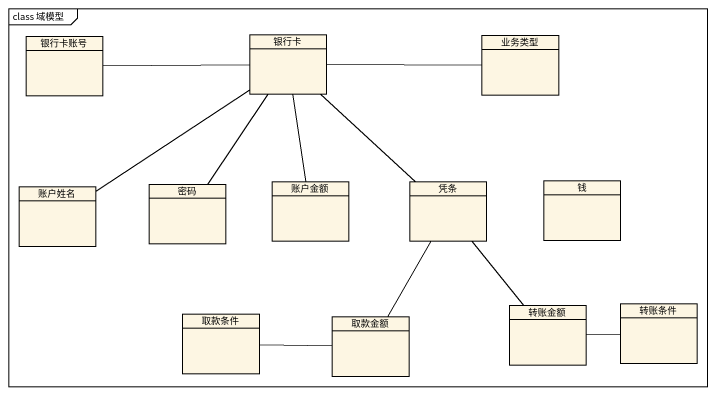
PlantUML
@startuml
mainframe class 域模型
hide circle
hide empty members
class 银行卡账号
class 银行卡
class 业务类型
class 账户姓名
class 密码
class 账户金额
class 凭条
class 钱
class 转账金额
class 转账条件
class 取款条件
class 取款金额
银行卡账号 -right- 银行卡
银行卡 -right- 业务类型
银行卡 -- 账户姓名
银行卡 -- 密码
银行卡 -- 账户金额
银行卡 -- 凭条
凭条 -- 转账金额
凭条 -- 取款金额
转账金额 -right- 转账条件
取款条件 -right- 取款金额
@enduml
